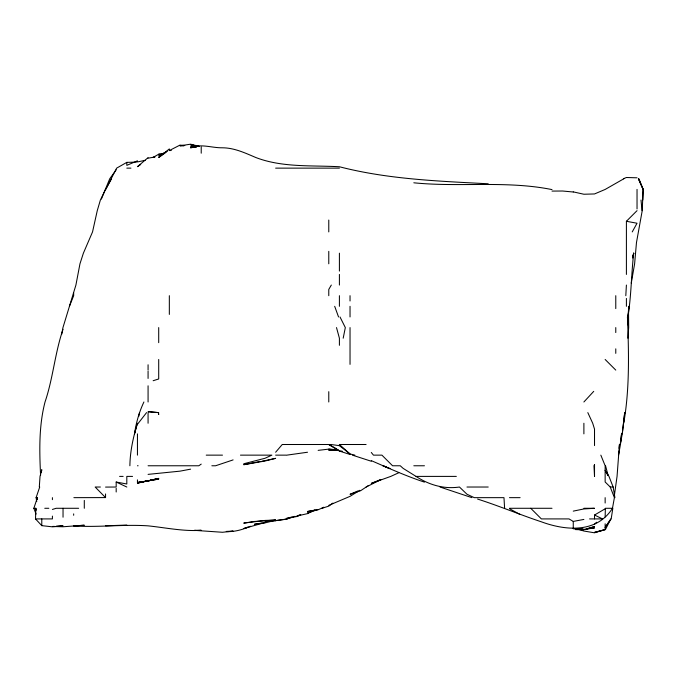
<?xml version="1.0" encoding="UTF-8"?>
<svg xmlns="http://www.w3.org/2000/svg" width="677" height="677" viewBox="0 0 677 677"><rect width="100%" height="100%" fill="white"/><g stroke="black" fill="none" stroke-linecap="round" stroke-linejoin="round"><path stroke-width="1.02" d="M627.807 324.681L628.84 306.317L627.884 316.946C631.328 295.815 631.294 274.38 633.689 253.173L632.724 257.04M642.795 200.028L643.133 189.391L638.944 178.762L638.411 178.762L643.133 189.391L642.228 210.657L636.473 242.544L634.62 263.802L631.26 283.13M56.276 526.241L63.037 525.792L52.408 526.833L41.779 525.648L35.5 518.912L35.873 508.283L33.85 508.283L37.387 497.654L36.101 497.654L36.736 501.522M129.882 465.768C130.094 451.314 133.251 437.029 137.448 423.243L134.511 433.872C136.077 422.846 139.157 412.073 143.905 401.986M625.81 295.688L626.403 285.059M39.3 487.025L40.028 476.396L41.779 469.686L41.305 472.563M627.901 338.212L628.679 327.583L628.518 311.149M618.744 452.236L618.49 455.139L620.462 444.501L621.545 433.872L620.242 444.501L622.265 433.872L624.702 412.615L622.265 433.872M619.1 448.369L619.447 444.501L617.052 476.396L614.344 495.716M612.829 508.283L611.179 518.912L605.145 527.501L610.789 518.912L605.45 529.541M477.59 499.067C499.118 505.922 519.919 514.706 541.372 521.815C565.803 530.802 596.716 533.349 612.473 508.283L614.394 497.654L610.248 487.025L605.145 481.982L605.145 465.768L600.837 455.139M61.692 334.345L62.961 327.583L75.909 285.059L79.962 263.802L83.389 253.173L92.537 231.915L97.26 210.657L100.391 200.028L105.553 189.391M623.712 423.243C629.796 388.285 628.781 352.294 627.461 316.946L627.647 324.681M138.751 416.44L139.504 412.615M343.197 338.212L345.321 327.583L339.998 316.946M63.037 329.301C54.905 352.971 53.085 378.291 45.029 401.986C38.784 426.019 39.418 450.95 40.586 475.432M36.101 497.654L39.715 487.025M101.389 199.055L109.733 178.762L116.182 169.851M605.145 516.932L605.356 508.283L612.473 508.283M69.418 306.317L73.666 295.688L73.666 292.896M137.448 424.318L146.579 412.615M632.233 231.915L637.032 223.232L626.403 221.286L626.403 274.43M111.578 178.762L105.68 189.391L116.656 168.133L126.811 162.37L136.475 162.116M331.324 285.059L328.777 289.426L328.777 295.688M275.632 452.236L282.25 444.501L331.045 444.501L339.405 445.661L350.034 453.971L354.858 455.139M583.887 401.986L593.729 391.357M626.403 221.286L637.032 210.657M594.516 524.243L596.555 522.246M368.068 485.773L360.663 490.698L350.034 494.32L357.769 490.994M332.864 503.104L328.777 506.134L321.964 508.283L323.674 507.301M166.06 152.333L158.706 157.504L169.335 148.923L169.335 150.556L171.264 150.514M201.221 464.109L198.81 465.768L148.077 465.768M140.714 164.528L137.448 166.677L148.077 157.648L148.077 158.173L154.728 157.039M359.783 490.292L350.034 496.351L328.777 505.372M323.868 507.301L318.148 509.756L307.519 511.49L318.148 509.502L307.519 513.022L312.833 510.653M594.516 518.912L594.516 515.036L605.145 508.808M160.635 154.322L158.706 154.221L152.926 157.504L154.855 157.039M167.557 151.03L158.706 155.972L161.6 154.906M169.335 150.556L179.964 145.098L184.796 145.538M381.041 479.528L366.122 487.025M623.847 178.762L605.145 189.45L594.516 193.952L583.887 194.24L573.258 191.879M314.602 510.069L307.519 513.631L296.89 516.043L299.784 514.892M398.753 472.749L390.79 476.396L371.292 483.395L379.992 479.841M300.757 514.816L296.89 516.517L286.261 518.489L292.058 516.949M623.415 178.762L626.403 177.501L637.032 177.806M250.507 526.249C242.891 529.524 234.716 532.054 226.346 531.547M247.604 527.171L243.737 528.551L265.003 522.526M233.108 459.903L215.582 465.768L211.85 465.768M287.319 518.912L275.632 520.638L286.261 519.242L294.977 516.314M153.146 380.728L158.706 378.968L158.706 359.47M604.18 529.837L594.516 532.807L583.887 531.03L579.08 529.541M52.408 509.442L56.183 508.283L78.65 508.283M604.18 529.803L594.516 532.384L605.145 529.786M243.737 463.77L265.003 458.278L271.866 455.139L240.453 455.139M148.077 480.788L158.706 478.58L148.077 480.814L158.706 479.104L148.077 480.797L158.706 478.377L148.077 481.017L137.448 482.439L147.104 480.958L137.448 483.158L147.104 481.008L137.448 482.786L137.448 479.858M158.706 154.221L164.503 153.163M265.968 460.428L275.632 458.346L265.003 461.02L243.737 464.71L260.171 461.452M147.104 480.992L137.448 482.786M145.174 160.322L137.448 161.938L137.448 160.813L126.811 165.366L126.811 162.37M573.258 511.127L583.887 508.952L594.465 508.283L583.887 508.283M195.805 146.875L190.592 147.848C201.018 143.363 211.673 147.992 222.479 147.798C234.301 147.857 245.116 152.968 255.779 157.504C282.301 167.71 311.547 165.205 339.405 166.754C388.048 179.32 438.324 181.114 488.219 183.797M190.592 469.161L179.964 471.158L148.077 474.374M530.743 508.283L541.372 518.912L569.002 518.912L573.258 521.425L583.887 519.428M262.101 461.13L265.003 460.639M262.101 523.008L254.366 524.294L265.003 522.898L275.632 520.283L272.729 520.571M286.887 455.139L307.519 452.236M575.289 529.541L585.537 529.541L594.516 526.554L583.887 529.541L594.516 527.925L591.622 528.204M318.148 450.357L328.777 449.13L335.538 449.604M268.862 520.96L265.003 521.349L275.632 520.833M586.79 528.669L589.684 528.39M54.338 526.367L52.408 526.494L63.037 526.765L84.295 525.217L73.666 525.927C98.436 527.552 123.273 524.184 148.077 525.851C165.747 527.679 183.357 531.53 201.221 530.294L194.46 530.353L222.479 532.274L233.108 531.115L226.346 531.42M126.811 525.064L105.553 525.809M336.511 449.883L328.777 450.239L338.441 449.909M552 191.083L562.629 191.016L573.258 192.006M105.553 493.948L105.553 497.587L73.878 497.654M196.389 146.875L190.592 146.875L196.389 147.011M126.811 168.133L130.932 168.133M275.632 168.133L339.405 168.133M158.401 412.615L158.706 414.392L158.401 412.615L148.077 411.684L158.706 412.615M339.405 445.661L339.405 444.501L366.088 444.501M206.231 455.139L222.479 455.139M275.632 455.139L286.261 455.139M137.448 465.768L138.1 465.768M413.816 465.768L424.445 465.768M119.609 476.396L123.138 476.396M132.548 476.396L126.811 476.396L126.811 483.996L116.182 482.032L116.182 487.025L105.553 487.085M371.292 452.473L373.459 455.139L381.921 455.139L392.558 465.768L400.259 465.768L403.187 468.408L416.042 476.396L456.332 476.396M100.399 487.025L95.161 487.025L105.553 497.587M416.042 476.396C428.93 484.918 443.985 489.319 459.455 487.025L466.961 494.227L474.289 497.654L503.976 497.654L504.61 508.283M466.961 487.025L488.219 487.025M610.248 487.025L613.159 487.025L614.911 497.654M509.476 497.654L520.114 497.654M44.767 508.283L48.82 508.283M509.476 508.283L552 508.283M35.5 518.912L52.408 518.912L52.408 516.094M589.565 518.912L602.572 518.912L594.516 515.036M183.831 145.893L179.964 145.8L190.592 144.193L199.292 146.384L190.592 144.819L199.292 146.503M158.706 154.474L160.635 154.534M342.308 451.288L339.405 451.204L342.308 451.364M575.501 529.541L583.887 529.778M573.258 528.762L583.887 529.211M580.02 529.101L582.922 529.312M413.816 182.798C459.785 187.427 506.43 180.378 552 189.594M580.984 529.05L582.922 529.27M328.777 449.13L338.441 450.273M471.886 497.654L440.042 487.025M350.034 454.462L339.405 451.068L328.777 444.501L336.748 448.919M371.292 461.249L352.395 455.139M424.445 482.126C406.2 476.117 388.826 468.239 371.292 460.631M382.7 465.768L389.867 468.628M383.402 465.768L389.808 468.518M116.182 482.032L126.811 487.025M509.476 508.698L520.114 514.528M339.405 444.501L350.034 453.971M605.145 359.47L615.774 370.099M607.912 475.516L605.145 470.227L608.962 476.396L613.159 487.025M587.822 412.615L592.705 423.243L594.516 429.091L594.516 445.584M638.411 178.762L643.15 189.391M33.85 508.283L36.084 514.08M334.683 306.317L338.542 316.946M336.503 327.583L339.405 338.212L339.405 345.304M605.543 465.768L608.115 475.432M35.873 508.283L36.253 510.213M641.009 200.028L642.05 210.657M37.387 497.654L37.472 499.584M637.032 189.399L637.032 208.948M626.403 298.447L626.403 306.317M615.774 295.688L615.774 308.594M615.774 327.583L615.774 332.559M615.774 348.841L615.774 353.36M605.145 497.654L605.145 503.019M605.145 523.778L605.145 529.541M583.887 423.243L583.887 433.872M573.258 521.425L573.258 528.593M350.034 295.688L350.034 300.986M350.034 306.317L350.034 316.946M350.034 327.583L350.034 364.37M339.405 253.173L339.405 271.079M339.405 274.43L339.405 285.059M339.405 295.688L339.405 306.317M328.777 220.05L328.777 231.915M328.777 251.353L328.777 263.802M328.777 391.67L328.777 401.986M201.221 146.875L201.221 153.197M169.335 295.688L169.335 314.416M158.706 327.583L158.706 342.655M148.077 364.776L148.077 370.099M148.077 371.216L148.077 378.443M148.077 385.805L148.077 401.986M148.077 412.615L148.077 423.243M137.448 433.872L137.448 455.139M116.182 488.362L116.182 491.993M84.295 500.413L84.295 508.283M73.666 513.885L73.666 515.282M63.037 508.283L63.037 517.211M52.408 497.654L52.408 499.66M41.779 518.912L41.779 525.648M633.689 253.173L632.707 258.005L633.714 253.173M594.516 464.727L593.966 465.768L594.516 476.396L594.516 464.727M254.366 521.468L243.737 523.118L265.003 520.427L275.632 520.046L254.366 521.468"/></g></svg>
